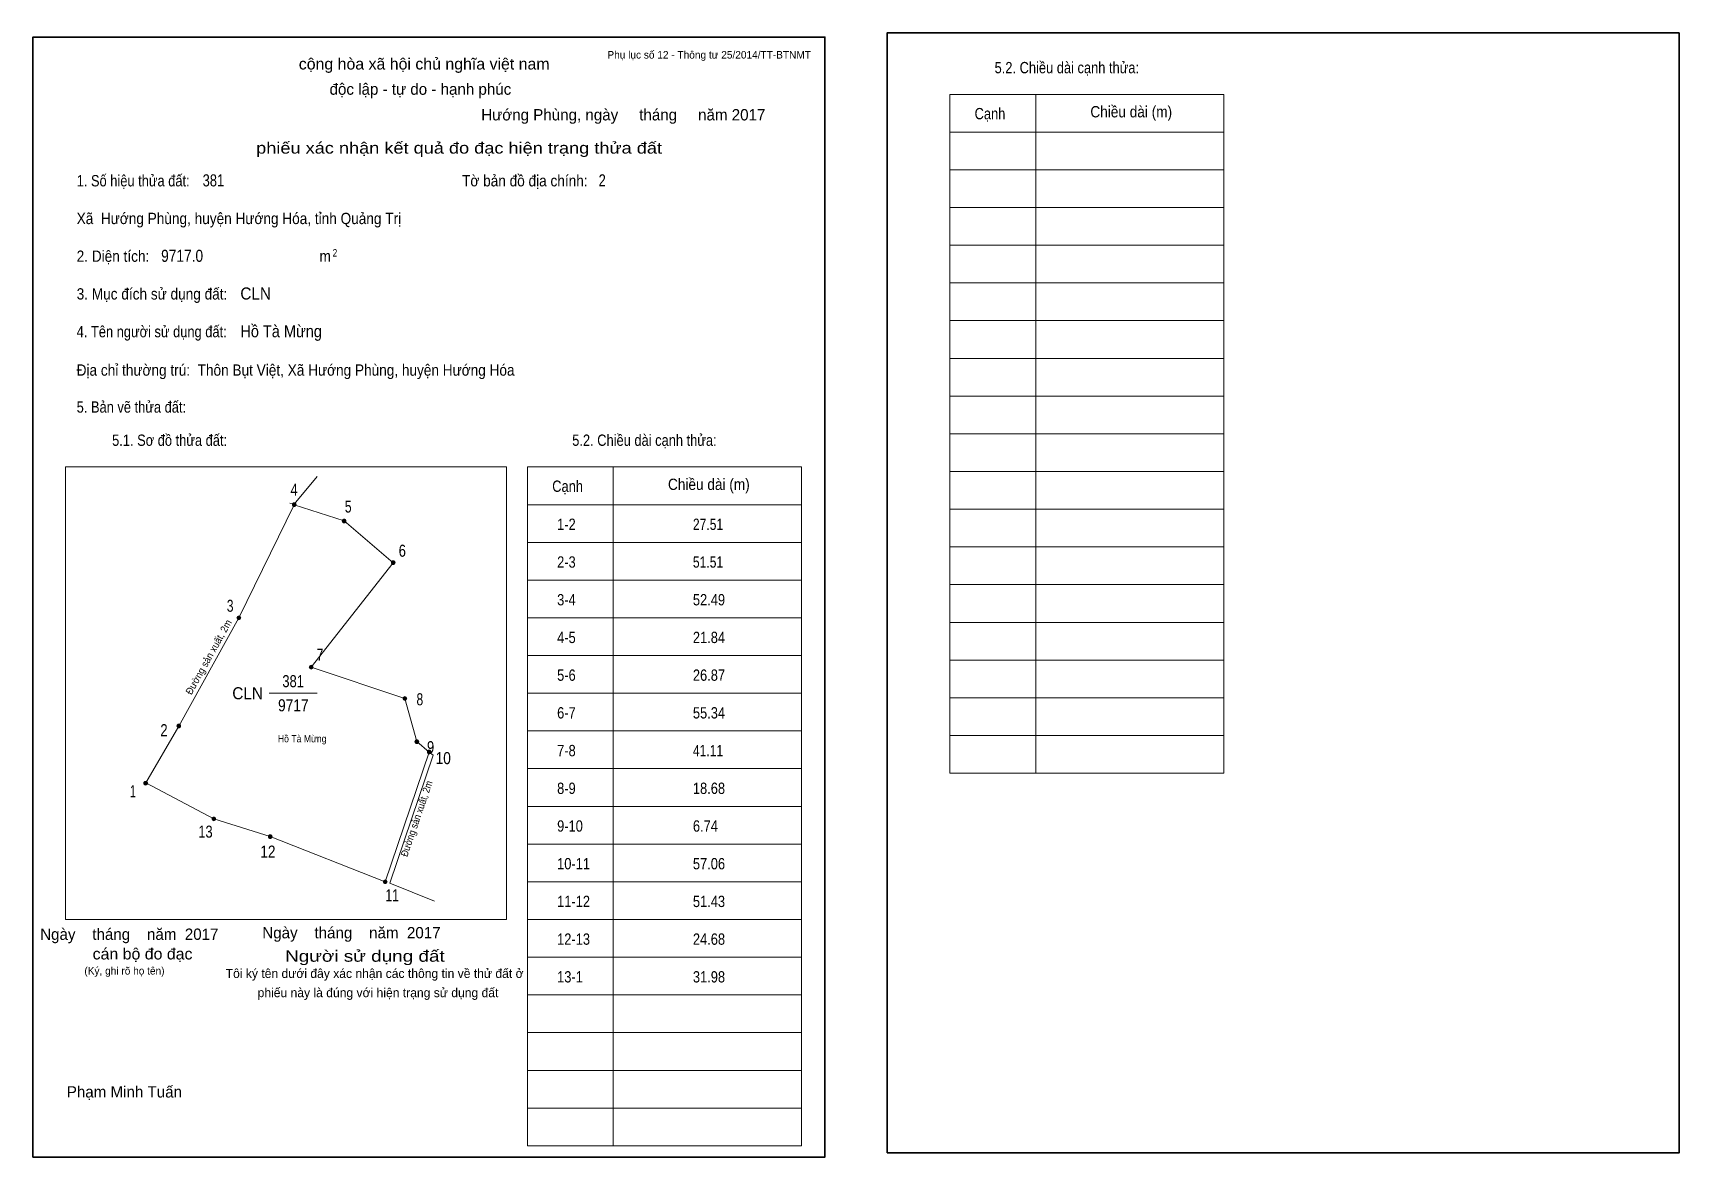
# Model space of a CAD drawing. Header units: centimetres. Extents: x 0 to 43.6, y 0 to 29.8.
import ezdxf
from ezdxf.enums import TextEntityAlignment as Align

# ---------------------------------------------------------------- set-up
doc = ezdxf.new("R2010")
doc.units = ezdxf.units.CM
doc.header["$LTSCALE"] = 0.12
for name, color, linetype in [('30', 7, 'Continuous'), ('34', 7, 'Continuous'), ('62', 7, 'Continuous')]:
    doc.layers.add(name, color=color, linetype=linetype)
for name, color, linetype, lineweight in [('32', 7, 'Continuous', 13), ('33', 7, 'Continuous', 13), ('61', 7, 'Continuous', 13), ('63', 7, 'Continuous', 13)]:
    doc.layers.add(name, color=color, linetype=linetype, lineweight=lineweight)

msp = doc.modelspace()

# ---------------------------------------------------------------- hatches: boundary and pattern name
at = {"layer": '32'}
for points in [[(6.9789, 17.3003, 1), (6.8789, 17.3003, 1)], [(8.3008, 16.8686, 1), (8.2008, 16.8686, 1)], [(9.6042, 15.7607, 1), (9.5042, 15.7607, 1)], [(5.51, 14.2981, 1), (5.41, 14.2981, 1)], [(7.4272, 12.9902, 1), (7.3272, 12.9902, 1)], [(9.9105, 12.1625, 1), (9.8105, 12.1625, 1)], [(3.9168, 11.4309, 1), (3.8168, 11.4309, 1)], [(10.2288, 11.0163, 1), (10.1288, 11.0163, 1)], [(10.5587, 10.7413, 1), (10.4587, 10.7413, 1)], [(3.0413, 9.9135, 1), (2.9413, 9.9135, 1)], [(4.8446, 8.9679, 1), (4.7446, 8.9679, 1)], [(6.3428, 8.4948, 1), (6.2428, 8.4948, 1)], [(9.3922, 7.3003, 1), (9.2922, 7.3003, 1)]]:
    msp.add_hatch(color=256, dxfattribs=at).paths.add_polyline_path(points)

# ---------------------------------------------------------------- linework, layer by layer
for centre in [(6.9289, 17.3003), (8.2508, 16.8686), (9.5542, 15.7607), (5.46, 14.2981), (7.3772, 12.9902), (9.8605, 12.1625), (3.8668, 11.4309), (10.1788, 11.0163), (10.5087, 10.7413), (2.9913, 9.9135), (4.7946, 8.9679), (6.2928, 8.4948), (9.3422, 7.3003)]:
    msp.add_circle(centre, 0.05, dxfattribs=at)
at = {"layer": '33'}
msp.add_line((6.26, 12.3), (7.54, 12.3), dxfattribs=at)
at = {"layer": '61'}
for points in [[(6.93, 17.3), (6.93, 17.31), (7.54, 18.05)], [(10.51, 10.74), (9.34, 7.3), (6.29, 8.5), (4.8, 8.97), (2.99, 9.92), (3.87, 11.43), (5.46, 14.3), (6.93, 17.3)], [(6.81, 17.34), (6.87, 17.32), (6.93, 17.3)], [(6.93, 17.3), (8.25, 16.87), (9.55, 15.76)], [(10.51, 10.74), (10.18, 11.02), (9.86, 12.16), (7.38, 12.99), (9.55, 15.76)], [(10.51, 10.74), (10.61, 10.66), (9.46, 7.26), (10.65, 6.79)]]:
    msp.add_lwpolyline(points, dxfattribs=at)
at = {"layer": '63'}
for p, q in [((24.31, 28.18), (31.58, 28.18)), ((24.31, 10.18), (24.31, 28.18)), ((26.59, 10.18), (26.59, 28.18)), ((31.58, 10.18), (31.58, 28.18)), ((24.31, 27.18), (31.58, 27.18)), ((24.31, 26.18), (31.58, 26.18)), ((24.31, 25.18), (31.58, 25.18)), ((24.31, 24.18), (31.58, 24.18)), ((24.31, 23.18), (31.58, 23.18)), ((24.31, 22.18), (31.58, 22.18)), ((24.31, 21.18), (31.58, 21.18)), ((24.31, 20.18), (31.58, 20.18)), ((24.31, 19.18), (31.58, 19.18)), ((0.86, 18.3), (12.56, 18.3)), ((0.86, 6.3), (0.86, 18.3)), ((12.56, 6.3), (12.56, 18.3)), ((13.11, 18.3), (20.38, 18.3)), ((13.11, 0.3), (13.11, 18.3)), ((15.39, 0.3), (15.39, 18.3)), ((20.38, 0.3), (20.38, 18.3)), ((24.31, 18.18), (31.58, 18.18)), ((13.11, 17.3), (20.38, 17.3)), ((24.31, 17.18), (31.58, 17.18)), ((13.11, 16.3), (20.38, 16.3)), ((24.31, 16.18), (31.58, 16.18)), ((13.11, 15.3), (20.38, 15.3)), ((24.31, 15.18), (31.58, 15.18)), ((13.11, 14.3), (20.38, 14.3)), ((24.31, 14.18), (31.58, 14.18)), ((13.11, 13.3), (20.38, 13.3)), ((24.31, 13.18), (31.58, 13.18)), ((13.11, 12.3), (20.38, 12.3)), ((24.31, 12.18), (31.58, 12.18)), ((24.31, 12.18), (31.58, 12.18)), ((13.11, 11.3), (20.38, 11.3)), ((24.31, 11.18), (31.58, 11.18)), ((13.11, 10.3), (20.38, 10.3)), ((24.31, 10.18), (31.58, 10.18)), ((13.11, 9.3), (20.38, 9.3)), ((13.11, 8.3), (20.38, 8.3)), ((13.11, 7.3), (20.38, 7.3)), ((0.86, 6.3), (12.56, 6.3)), ((13.11, 6.3), (20.38, 6.3)), ((13.11, 5.3), (20.38, 5.3)), ((13.11, 4.3), (20.38, 4.3)), ((13.11, 3.3), (20.38, 3.3)), ((13.11, 2.3), (20.38, 2.3)), ((13.11, 2.3), (20.38, 2.3)), ((13.11, 1.3), (20.38, 1.3)), ((13.11, 0.3), (20.38, 0.3))]:
    msp.add_line(p, q, dxfattribs=at)
at = {"layer": '63', "lineweight": 35}
for points in [[(0, 0), (0, 29.7), (21, 29.7), (21, 0)], [(22.65, 0.11), (22.65, 29.81), (43.65, 29.81), (43.65, 0.11)]]:
    msp.add_lwpolyline(points, close=True, dxfattribs=at)

# ---------------------------------------------------------------- texts
at = {"layer": '30'}
for s, width, p in [('1-2', 0.85, (13.9, 16.63)), ('27.51', 0.8, (17.5, 16.63)), ('2-3', 0.85, (13.9, 15.63)), ('51.51', 0.8, (17.5, 15.63)), ('3-4', 0.85, (13.9, 14.63)), ('52.49', 0.85, (17.5, 14.63)), ('4-5', 0.85, (13.9, 13.63)), ('21.84', 0.85, (17.5, 13.63)), ('5-6', 0.85, (13.9, 12.63)), ('26.87', 0.85, (17.5, 12.63)), ('6-7', 0.85, (13.9, 11.63)), ('55.34', 0.85, (17.5, 11.63)), ('7-8', 0.85, (13.9, 10.63)), ('41.11', 0.8, (17.5, 10.63)), ('8-9', 0.85, (13.9, 9.63)), ('18.68', 0.85, (17.5, 9.63)), ('9-10', 0.85, (13.9, 8.63)), ('6.74', 0.85, (17.5, 8.63)), ('10-11', 0.85, (13.9, 7.63)), ('57.06', 0.85, (17.5, 7.63)), ('11-12', 0.85, (13.9, 6.63)), ('51.43', 0.85, (17.5, 6.63)), ('12-13', 0.85, (13.9, 5.63)), ('24.68', 0.85, (17.5, 5.63)), ('13-1', 0.85, (13.9, 4.63)), ('31.98', 0.85, (17.5, 4.63))]:
    msp.add_text(s, height=0.3, dxfattribs=dict(at, width=width)).set_placement(p)
at = {"layer": '32'}
for s, width, p in [('4', 0.8, (6.925, 17.54)), ('5', 0.75, (8.36, 17.09)), ('6', 0.8, (9.795, 15.92)), ('3', 0.75, (5.23, 14.46)), ('7', 0.75, (7.61, 13.16)), ('8', 0.75, (10.26, 11.98)), ('2', 0.8, (3.475, 11.16)), ('9', 0.8, (10.545, 10.71)), ('10', 0.85, (10.88, 10.42)), ('1', 0.65, (2.65, 9.54)), ('13', 0.8, (4.575, 8.47)), ('12', 0.85, (6.23, 7.94)), ('11', 0.75, (9.525, 6.78))]:
    msp.add_text(s, height=0.32, dxfattribs=dict(at, width=width)).set_placement(p, align=Align.CENTER)
at = {"layer": '33'}
for s, width, p in [('381', 0.8, (6.9, 12.46)), ('9717', 0.85, (6.905, 11.82))]:
    msp.add_text(s, height=0.32, dxfattribs=dict(at, width=width)).set_placement(p, align=Align.CENTER)
at = {"layer": '33', "width": 0.95}
msp.add_text('CLN', height=0.32, dxfattribs=at).set_placement((6.1, 12.14), align=Align.RIGHT)
at = {"layer": '34'}
for s, width, p in [('381', 0.8, (4.5, 25.74)), ('2', 0.8, (15, 25.74)), ('9717.0', 0.85, (3.4, 23.74)), ('CLN', 0.95, (5.5, 22.74)), ('Hồ Tà Mừng', 0.9, (5.5, 21.74))]:
    msp.add_text(s, height=0.32, dxfattribs=dict(at, width=width)).set_placement(p)
at = {"layer": '62'}
for rotation, width, p in [(60.942, 0.95, (4.7432, 13.2136)), (71.27, 0.9, (10.2637, 8.9443))]:
    msp.add_text('Đường sản xuất, 2m', height=0.191, rotation=rotation, dxfattribs=dict(at, width=width)).set_placement(p, align=Align.CENTER)
at = {"layer": '62', "width": 0.9}
msp.add_text('Hồ Tà Mừng', height=0.191, dxfattribs=at).set_placement((7.14, 11), align=Align.CENTER)
at = {"layer": '63'}
for s, height, p in [('Phụ lục số 12 - Thông tư 25/2014/TT-BTNMT', 0.2, (20.63, 29.13)), ('Ngày    tháng    năm  2017', 0.3, (10.81, 5.8)), ('Ngày    tháng    năm  2017', 0.3, (4.92, 5.76)), ('(Ký, ghi rõ họ tên)', 0.2, (3.49, 4.84))]:
    msp.add_text(s, height=height, dxfattribs=at).set_placement(p, align=Align.RIGHT)
at = {"layer": '63', "width": 1.05}
msp.add_text('cộng hòa xã hội chủ nghĩa việt nam', height=0.3, dxfattribs=at).set_placement((10.375, 28.84), align=Align.CENTER)
at = {"layer": '63'}
for s, height, width, p in [('5.2. Chiều dài cạnh thửa:', 0.3, 0.85, (25.5, 28.74)), ('Cạnh', 0.3, 0.85, (24.97, 27.52)), ('Chiều dài (m)', 0.3, 0.9, (28.04, 27.57)), ('1. Số hiệu thửa đất:', 0.3, 0.85, (1.16, 25.74)), ('Tờ bản đồ địa chính:', 0.3, 0.9, (11.38, 25.74)), ('Xã  Hướng Phùng, huyện Hướng Hóa, tỉnh Quảng Trị', 0.3, 0.9, (1.16, 24.74)), ('2. Diện tích:', 0.3, 0.9, (1.16, 23.74)), ('2', 0.2, 0.8, (7.95, 23.88)), ('m', 0.3, 0.9, (7.6, 23.74)), ('3. Mục đích sử dụng đất:', 0.3, 0.9, (1.16, 22.74)), ('4. Tên người sử dụng đất:', 0.3, 0.85, (1.16, 21.74)), ('Địa chỉ thường trú:  Thôn Bụt Việt, Xã Hướng Phùng, huyện Hướng Hóa', 0.3, 0.9, (1.16, 20.72)), ('5. Bản vẽ thửa đất:', 0.3, 0.85, (1.16, 19.74)), ('5.1. Sơ đồ thửa đất:', 0.3, 0.85, (2.1, 18.86)), ('5.2. Chiều dài cạnh thửa:', 0.3, 0.85, (14.3, 18.86)), ('Cạnh', 0.3, 0.85, (13.77, 17.64)), ('Chiều dài (m)', 0.3, 0.9, (16.84, 17.69))]:
    msp.add_text(s, height=height, dxfattribs=dict(at, width=width)).set_placement(p)
for s, height, p in [('độc lập - tự do - hạnh phúc', 0.3, (10.275, 28.17)), ('Hướng Phùng, ngày     tháng     năm 2017', 0.3, (15.655, 27.49)), ('Tôi ký tên dưới đây xác nhận các thông tin về thử đất ở ', 0.24, (9.105, 4.75)), ('phiếu này là đúng với hiện trạng sử dụng đất', 0.24, (9.15, 4.24)), ('Phạm Minh Tuấn', 0.3, (2.425, 1.58))]:
    msp.add_text(s, height=height, dxfattribs=at).set_placement(p, align=Align.CENTER)
for s, width, p in [('phiếu xác nhận kết quả đo đạc hiện trạng thửa đất', 1.2, (16.68, 26.61)), ('cán bộ đo đạc', 1.05, (4.23, 5.24)), ('Người sử dụng đất', 1.25, (10.92, 5.18))]:
    msp.add_text(s, height=0.3, dxfattribs=dict(at, width=width)).set_placement(p, align=Align.RIGHT)

doc.saveas('drawing.dxf')
